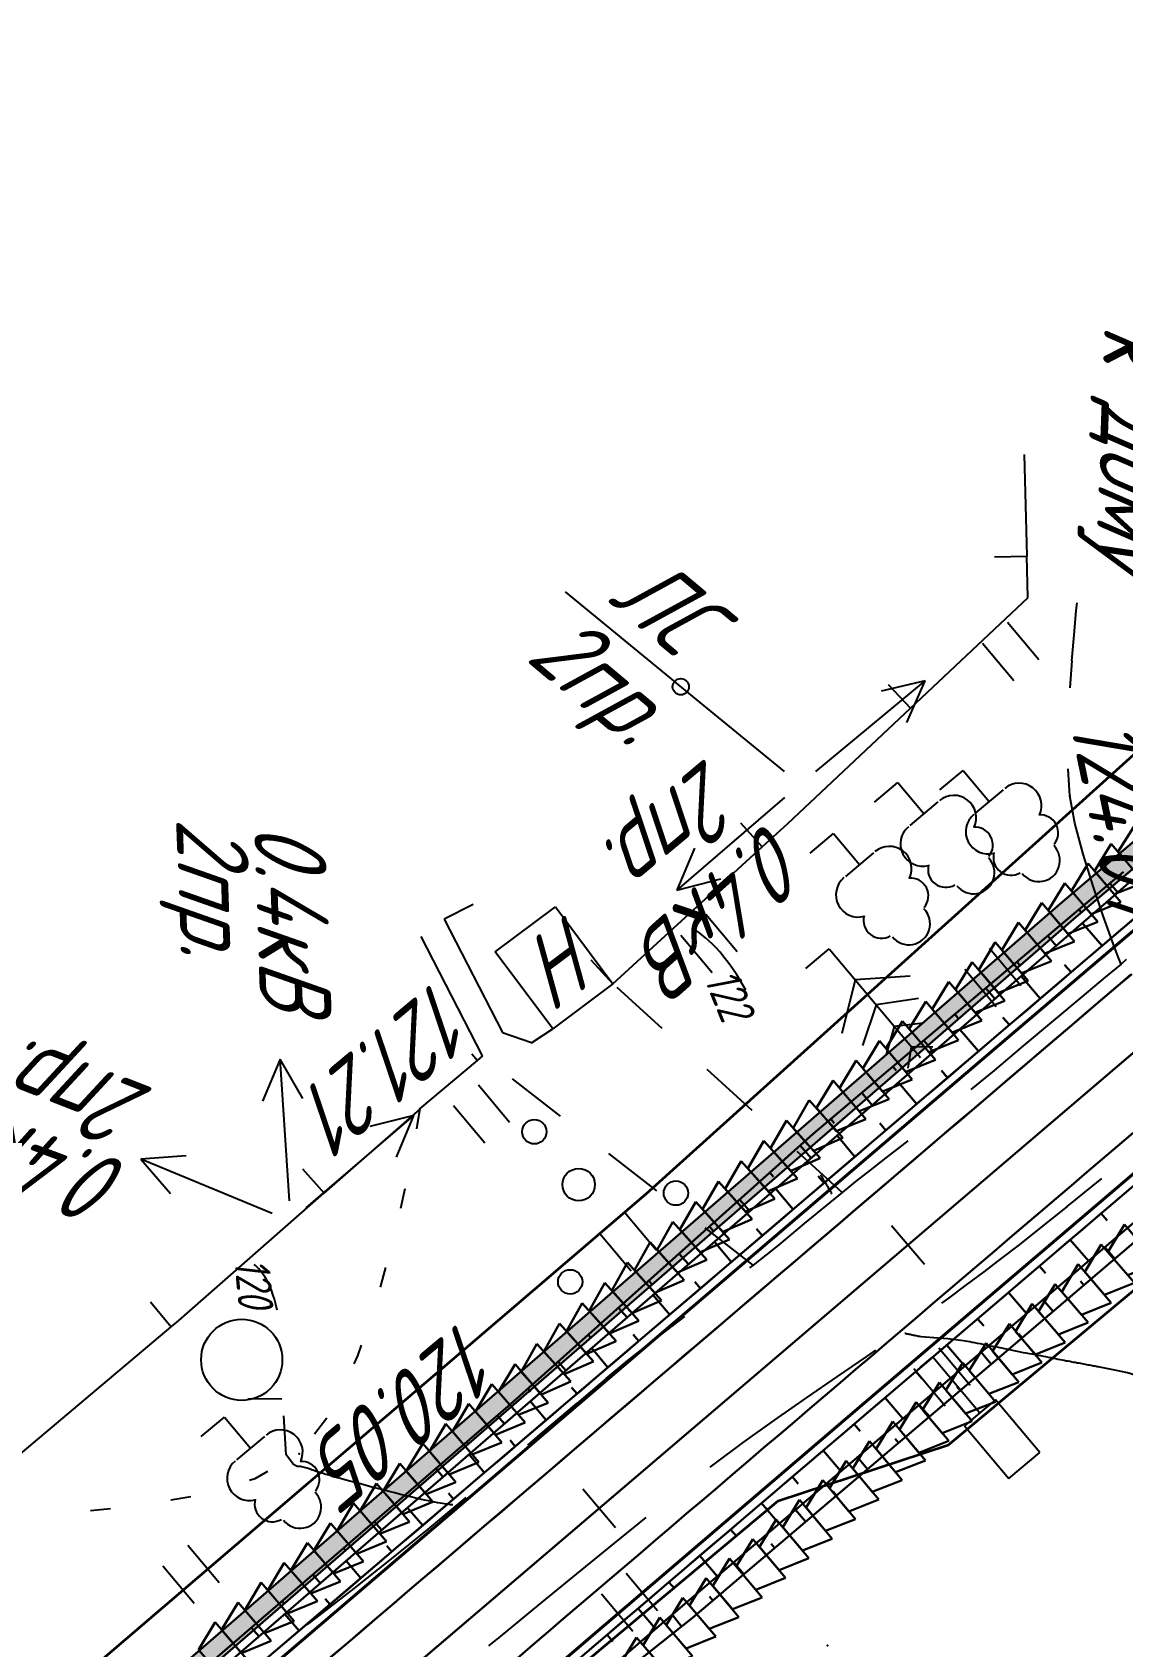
# Model space of a CAD drawing. Header units: millimetres. Extents: x -698 to 8131, y -704 to 4503.
# Drawn here: x 7843.6 to 7897.4, y -487.3 to -407.8 of the extents above; entities that cross this region are included whole.
import ezdxf
from ezdxf import colors
from ezdxf.entities.mleader import LeaderData, LeaderLine
from ezdxf.math import Vec2, Vec3

# ---------------------------------------------------------------- set-up
doc = ezdxf.new("R2010")
doc.units = ezdxf.units.MM
doc.linetypes.add('CONTI', pattern=[0])
for name, color, linetype, lineweight in [('10', 1, 'Continuous', 35), ('КОПИЯ_ОСЬ_13_ОТКОСЫ', 7, 'Continuous', 30), ('КОПИЯ_ОСЬ_ОТКОСЫ', 7, 'Continuous', 30), ('Огражд-перила', 1, 'ограждение2', 40), ('ОСЬ_ВЕРХ_ПОКРЫТИЯ_ГРАНИЦЫ_ПОЛОС', 7, 'Continuous', 30), ('ОСЬ_ВЕРХ_ПОКРЫТИЯ_ОСЬ', 1, 'Continuous', 30), ('Тротуар', 40, 'Continuous', 35)]:
    doc.layers.add(name, color=color, linetype=linetype, lineweight=lineweight)
for name, color, linetype in [('GOR_BDEFAULT', 212, 'CONTI'), ('NAD_MDEFAULT', 7, 'CONTI'), ('PI_OTDEFAULT', 172, 'CONTI'), ('PI_TTDEFAULT', 5, 'CONTI'), ('SIT_LDEFAULT', 7, 'CONTI'), ('USLZNDEFAULT', 7, 'CONTI'), ('ZAPSKDEFAULT', 7, 'CONTI'), ('Выноски', 250, 'Continuous'), ('канава', 7, 'Continuous'), ('ОСЬ_ВЕРХ_ПОКРЫТИЯ_ПИКЕТЫ', 1, 'Continuous'), ('разметка', 7, 'Continuous')]:
    doc.layers.add(name, color=color, linetype=linetype)
doc.layers.get('КОПИЯ_ОСЬ_ОТКОСЫ').off()
doc.styles.add('eskd', font='isocpeui.ttf', dxfattribs={"width": 1.2})
doc.styles.add('SHRFT', font='isocpeui.ttf', dxfattribs={"width": 3.5})
doc.styles.add('ГОСТ', font='isocpeui.ttf', dxfattribs={"height": 4})
doc.linetypes.add('ограждение2', pattern='A,0.25,-0.1,[132,ltypeshp.shx,S=0.1,R=0,X=-0.1,Y=0],-0.1,1', length=1.45)

# ---------------------------------------------------------------- blocks, each defined once
blk = doc.blocks.new('BL_2004')
at = {"color": 0}
blk.add_circle((0, 0), 2, dxfattribs=at)
blk = doc.blocks.new('BL_2011')
at = {"color": 0}
for p, q in [((0, 0), (0, 2.4)), ((1.6, 0), (1.6, 2.4))]:
    blk.add_line(p, q, dxfattribs=at)
blk = doc.blocks.new('BL_104')
at = {"color": 0}
for p, q in [((-0.9, 2), (0.9, 2)), ((0, 0), (0, 2)), ((1.5, 0), (0, 0))]:
    blk.add_line(p, q, dxfattribs=at)
for centre, radius, start, end in [((0, 5.8), 1.04, 358, 185), ((-0.94, 4.8), 0.88, 100, 235), ((0.94, 4.8), 0.88, 305, 80), ((-1, 3.1), 1.1, 115, 270), ((1, 3.1), 1.1, 270, 65)]:
    blk.add_arc(centre, radius, start, end, dxfattribs=at)
blk = doc.blocks.new('BL_15')
at = {"color": 0}
for p, q in [((1, 7), (-1, 7)), ((-1, 7), (-1, 3.6)), ((1, 3.6), (1, 7)), ((-1, 3.6), (0, 3.6)), ((0, 0), (0, 3.6)), ((0, 3.6), (1, 3.6)), ((0.8, 0), (0, 0))]:
    blk.add_line(p, q, dxfattribs=at)
blk = doc.blocks.new('BL_172')
at = {"color": 0}
for centre, radius in [((0, 3.4), 0.6), ((0, 0), 0.8), ((-3.4, -3.4), 0.6), ((3.4, -3.4), 0.6)]:
    blk.add_circle(centre, radius, dxfattribs=at)
blk = doc.blocks.new('BL_108')
at = {"color": 0}
for p, q in [((-0.8, 7), (0, 6.3)), ((0, 0), (0, 7)), ((0, 6.3), (0.8, 7)), ((-1.2, 5.8), (0, 5)), ((0, 5), (1.2, 5.8)), ((-1.8, 4.7), (0, 3.6)), ((0, 3.6), (1.8, 4.7)), ((-2.2, 3.6), (0, 2)), ((0, 2), (2.2, 3.6)), ((1.5, 0), (0, 0))]:
    blk.add_line(p, q, dxfattribs=at)
blk = doc.blocks.new('6')
at = {"layer": 'канава', "color": 5, "linetype": 'Continuous', "lineweight": 30}
for p, q in [((-1.5, -1.25), (-1.5, 1.25)), ((0, 0.75), (-1.5, 1.25)), ((0, 0.75), (0, -0.75)), ((0, -0.75), (-1.5, -1.25))]:
    blk.add_line(p, q, dxfattribs=at)
blk = doc.blocks.new('*U54')
at = {"layer": 'КОПИЯ_ОСЬ_13_ОТКОСЫ'}
for points in [[(193.135269165039, -717.0299682617191), (162.643768310547, -742.9196166992191), (147.466461181641, -755.9447631835941)], [(208.827072143555, -704.608276367188), (178.392669677734, -730.56494140625), (163.140106201172, -743.5017700195309), (147.466461181641, -755.9447631835941)], [(183.956619262695, -725.819580078125), (183.463821411133, -725.2417602539059)], [(182.434906005859, -727.117431640625), (182.270629882813, -726.9248046875)], [(180.913177490234, -728.4152221679691), (180.414672851563, -727.8307495117191)], [(179.391464233398, -729.7130737304691), (179.225296020508, -729.5182495117191)], [(177.868530273438, -731.0094604492191), (177.367141723633, -730.418334960938)], [(176.343276977539, -732.3031616210941), (176.176147460938, -732.1061401367191)], [(174.818023681641, -733.5968627929691), (174.317993164063, -733.00732421875)], [(173.292770385742, -734.890502929688), (173.126098632813, -734.6940307617191)], [(171.767532348633, -736.184204101563), (171.268844604492, -735.5962524414059)], [(170.242279052734, -737.477905273438), (170.076049804688, -737.2819213867191)], [(168.717025756836, -738.7715454101559), (168.219711303711, -738.1852416992191)], [(167.191772460938, -740.0652465820309), (167.026000976563, -739.8698120117191)], [(165.666519165039, -741.3589477539059), (165.170562744141, -740.774169921875)], [(164.141265869141, -742.652587890625), (163.975952148438, -742.4577026367191)], [(162.60188293457, -743.929077148438), (162.142227172852, -743.3500366210941)]]:
    blk.add_lwpolyline(points, dxfattribs=at)
blk = doc.blocks.new('*U57')
at = {"layer": 'КОПИЯ_ОСЬ_13_ОТКОСЫ'}
for points in [[(215.653060913086, -716.2234497070309), (165.160232543945, -759.9611206054691)], [(215.274795532227, -715.7798461914059), (199.992401123047, -728.6817016601559), (185.070083618164, -742.005859375), (169.916137695313, -755.058349609375)], [(214.611846923828, -716.3395385742191), (214.995056152344, -716.79345703125)], [(213.083618164063, -717.6296997070309), (213.211364746094, -717.781005859375)], [(211.555404663086, -718.9198608398441), (211.971389770508, -719.41259765625)], [(210.02717590332, -720.2100219726559), (210.16584777832, -720.374267578125)], [(208.498962402344, -721.5001831054691), (208.947708129883, -722.03173828125)], [(206.970733642578, -722.7903442382809), (207.120315551758, -722.967529296875)], [(205.442520141602, -724.0805053710941), (205.924041748047, -724.65087890625)], [(203.914291381836, -725.3706665039059), (204.074798583984, -725.560791015625)], [(202.38606262207, -726.660888671875), (202.900360107422, -727.27001953125)], [(200.857849121094, -727.951049804688), (201.029281616211, -728.1541137695309)], [(199.345397949219, -729.259399414063), (199.894226074219, -729.8740234375)], [(197.853561401367, -730.591430664063), (198.036499023438, -730.7963256835941)], [(196.361724853516, -731.9235229492191), (196.870452880859, -732.493286132813)], [(194.869873046875, -733.2555541992191), (195.039459228516, -733.4454956054691)], [(193.378036499023, -734.587646484375), (193.8466796875, -735.1124877929691)], [(191.886199951172, -735.9197387695309), (192.042404174805, -736.0946655273441)], [(190.394348144531, -737.2517700195309), (190.822906494141, -737.7317504882809)], [(188.90251159668, -738.583862304688), (189.045364379883, -738.7438354492191)], [(187.410675048828, -739.9159545898441), (187.799133300781, -740.350952148438)], [(185.918823242188, -741.2479858398441), (186.048309326172, -741.3930053710941)], [(184.416839599609, -742.568481445313), (184.768188476563, -742.976440429688)], [(182.901458740234, -743.8737182617191), (183.018585205078, -744.0097045898441)], [(181.386093139648, -745.178955078125), (181.744750976563, -745.5953979492191)], [(179.870712280273, -746.4841918945309), (179.990264892578, -746.6229858398441)], [(178.355346679688, -747.789428710938), (178.721313476563, -748.21435546875)], [(176.839965820313, -749.0946655273441), (176.961959838867, -749.236328125)], [(175.324584960938, -750.39990234375), (175.697860717773, -750.833251953125)], [(173.809219360352, -751.7051391601559), (173.933639526367, -751.849609375)], [(172.293838500977, -753.010375976563), (172.674423217773, -753.4522094726559)]]:
    blk.add_lwpolyline(points, dxfattribs=at)

msp = doc.modelspace()

# ---------------------------------------------------------------- hatches: boundary and pattern name
at = {"layer": 'Тротуар', "lineweight": 30, "ltscale": 7}
msp.add_hatch(color=256, dxfattribs=at).paths.add_polyline_path([(7979.639031611316, -298.100325083215), (7978.664537468654, -298.3247380199323), (7983.58939600962, -319.7105184885154), (7984.983966531165, -331.2816068761463), (7984.279065478904, -348.8772254333312), (7979.81715879082, -365.5832483208219), (7965.964127628415, -387.7066479146893), (7950.597753496773, -402.9866572076867), (7894.382542944242, -450.6042590232978), (7843.733782572634, -494.517449802574), (7844.700835419781, -495.0025244595895), (7895.0332770312, -451.3635865141118), (7951.273983409998, -403.7243882295156), (7966.674501411928, -388.4564349640573), (7980.744499218903, -365.9865379350672), (7985.294609329014, -348.9502686959172), (7985.986313635387, -331.241037627537), (7984.575839870309, -319.5379961867297)])

# ---------------------------------------------------------------- linework, layer by layer
at = {"layer": '10'}
for points in [[(7777.274975049475, -561.3824110588471), (7779.234975049903, -563.9224110588843), (7804.99497504968, -544.2024110591451), (7801.734975049903, -540.0624110594804), (7827.924975049847, -519.3424110588098), (7830.074975049754, -522.1424110595549), (7880.364975049792, -480.1124110592941), (7888.764975049698, -477.3624110592941), (7981.264975049698, -400.2424110591824), (7996.104975049549, -379.5324110592196), (8005.274975049475, -357.4724110596294), (8007.614975049792, -334.0424110589961), (8006.054975049736, -312.9524110591451), (7993.63497504981, -264.5024110589588)], [(7801.734975049903, -540.0624110594804), (7827.924975049847, -519.3424110588098), (7830.074975049754, -522.1424110595549), (7880.364975049792, -480.1124110592941), (7888.764975049698, -477.3624110592941), (7981.264975049698, -400.2424110591824), (7996.104975049549, -379.5324110592196), (8005.274975049475, -357.4724110596294), (8007.614975049792, -334.0424110589961), (8006.054975049736, -312.9524110591451)], [(7979.804975049736, -321.2224110596294), (7971.074975049754, -330.4724110596294), (7975.974975049661, -333.9024110593314), (7980.044975049494, -344.8824110588471), (7974.834975049531, -356.8524110595176), (7975.844975049773, -360.7124110589216), (7964.924975049847, -382.9724110596294), (7873.844975049773, -465.0124110587353), (7802.364975049792, -526.1624110591079)], [(7975.844975049773, -360.7124110589216), (7964.924975049847, -382.9724110596294), (7873.844975049773, -465.0124110587353), (7802.364975049792, -526.1624110591079), (7782.804975049736, -543.7324110594059), (7781.164975049605, -545.2124110589216), (7775.064975049512, -553.9024110593314), (7772.414975049605, -560.0524110587726), (7756.234975049903, -553.8324110590333), (7709.584975049531, -595.8724110590706), (7707.174975049847, -597.8124110594804), (7721.344975049773, -610.0224110594431), (7724.194975049866, -606.9324110586608), (7731.064975049512, -600.7324110594059), (7731.064975049512, -600.7324110594059), (7773.954975049643, -564.2924110589961), (7777.274975049475, -561.3824110588471)]]:
    msp.add_lwpolyline(points, dxfattribs=at)
at = {"layer": 'GOR_BDEFAULT', "color": 212, "flags": 128}
for points, elevation in [([(7878.779031611039, -454.9603260828594), (7878.549031611057, -454.5703270834351), (7878.339031611036, -454.2103260828594), (7878.119031611064, -453.8903260834927), (7877.909031611043, -453.5903230829576), (7877.699031611022, -453.3303290827612), (7877.50903161102, -453.0903230829576), (7877.309031611067, -452.8803240832353), (7877.129031611074, -452.690322083276), (7876.949031611022, -452.5303260831574), (7876.789031611048, -452.3803240832353), (7876.629031611074, -452.2503270831371), (7876.48903161106, -452.1403260834927), (7876.349031611046, -452.0403280834148), (7876.22903161105, -451.9603260828594), (7876.119031611064, -451.8903260834927)], 122), ([(7878.779031611039, -454.9603260828594), (7878.549031611057, -454.5703270834351), (7878.339031611036, -454.2103260828594), (7878.119031611064, -453.8903260834927), (7877.909031611043, -453.5903230829576), (7877.699031611022, -453.3303290827612), (7877.50903161102, -453.0903230829576), (7877.309031611067, -452.8803240832353), (7877.129031611074, -452.690322083276), (7876.949031611022, -452.5303260831574), (7876.789031611048, -452.3803240832353), (7876.629031611074, -452.2503270831371), (7876.48903161106, -452.1403260834927), (7876.349031611046, -452.0403280834148), (7876.22903161105, -451.9603260828594), (7876.119031611064, -451.8903260834927)], 122), ([(7882.459031611032, -464.0503220826799), (7882.48903161106, -464.100325083215), (7882.519031611029, -464.1603230832557), (7882.559031611067, -464.2203280831168), (7882.589031611036, -464.2803260831574), (7882.629031611074, -464.350325083215), (7882.669031611053, -464.4103230832557), (7882.719031611041, -464.4803230835537), (7882.75903161102, -464.5503220826799), (7882.799031611057, -464.620322082978), (7882.839031611036, -464.690322083276), (7882.879031611074, -464.7603210833336), (7882.919031611053, -464.8203270834351), (7882.959031611032, -464.8803240832353), (7882.98903161106, -464.940322083276), (7883.019031611029, -464.9903250828797)], 122), ([(7882.459031611032, -464.0503220826799), (7882.48903161106, -464.100325083215), (7882.519031611029, -464.1603230832557), (7882.559031611067, -464.2203280831168), (7882.589031611036, -464.2803260831574), (7882.629031611074, -464.350325083215), (7882.669031611053, -464.4103230832557), (7882.719031611041, -464.4803230835537), (7882.75903161102, -464.5503220826799), (7882.799031611057, -464.620322082978), (7882.839031611036, -464.690322083276), (7882.879031611074, -464.7603210833336), (7882.919031611053, -464.8203270834351), (7882.959031611032, -464.8803240832353), (7882.98903161106, -464.940322083276), (7883.019031611029, -464.9903250828797)], 122), ([(7855.669031611053, -470.7203280831168), (7855.609031611055, -470.440322083276), (7855.539031611048, -470.1803270828391), (7855.469031611041, -469.9503240835334), (7855.389031611025, -469.7403250828797), (7855.309031611067, -469.5503220826799), (7855.22903161105, -469.370322082978), (7855.149031611034, -469.2203280831168), (7855.069031611076, -469.0803290827612), (7854.97903161105, -468.9603260828594), (7854.899031611034, -468.850325083215), (7854.819031611076, -468.7503270831371), (7854.749031611069, -468.6703250825817), (7854.679031611062, -468.5903230829576), (7854.609031611055, -468.5303260831574), (7854.549031611057, -468.4703280831168)], 120), ([(7901.249031611069, -476.3203270834351), (7901.139031611025, -476.0703270834351), (7901.019031611029, -475.850325083215), (7900.919031611053, -475.6603230832557), (7900.819031611076, -475.4903250828797), (7900.72903161105, -475.3403230829576), (7900.639031611025, -475.2103260828594), (7900.559031611067, -475.100325083215), (7900.47903161105, -475.0103210833336), (7900.409031611043, -474.9303270828391), (7900.349031611046, -474.870322082978), (7900.279031611039, -474.8103240829373), (7900.22903161105, -474.7703230835909), (7900.169031611053, -474.7303230835537), (7900.119031611064, -474.7003240835334), (7900.079031611027, -474.6703250825817), (7899.599031611046, -474.4703280831168), (7899.069031611076, -474.3003220826799), (7898.339031611036, -474.0503220826799), (7897.589031611036, -473.8103240829373), (7896.969031611041, -473.6803270828391), (7896.219031611041, -473.5403280834148), (7896.159031611043, -473.5203230835909), (7896.099031611046, -473.5103210833336), (7896.039031611048, -473.5003270831371), (7895.97903161105, -473.4903250828797), (7895.919031611053, -473.4803230835537), (7895.849031611046, -473.4703280831168), (7895.789031611048, -473.4503240835334), (7895.719031611041, -473.440322083276), (7895.649031611034, -473.4303270828391), (7895.579031611027, -473.4203250825817), (7895.50903161102, -473.4003280837501), (7895.429031611062, -473.3903260834927), (7895.359031611055, -473.370322082978), (7895.279031611039, -473.3603270834724), (7895.199031611022, -473.3403230829576), (7895.109031611055, -473.3303290827612), (7895.029031611039, -473.3103240829373), (7894.939031611071, -473.3003220826799), (7894.849031611046, -473.2803260831574), (7894.75903161102, -473.2603210833336), (7894.669031611053, -473.2403250828797), (7894.569031611076, -473.2303230835537), (7894.469031611041, -473.2103260828594), (7894.369031611064, -473.190322083276), (7894.269031611029, -473.1703250825817), (7894.159031611043, -473.1503280837501), (7894.049031611057, -473.120322082978), (7893.929031611062, -473.100325083215), (7893.809031611067, -473.0803290827612), (7893.689031611071, -473.0603240829373), (7893.569031611076, -473.0303260831574), (7893.439031611071, -473.0103210833336), (7893.309031611067, -472.9803230835537), (7893.169031611053, -472.9603260828594), (7893.029031611039, -472.9303270828391), (7892.889031611025, -472.9003280837501), (7892.749031611069, -472.870322082978), (7892.599031611046, -472.8403230829576), (7892.459031611032, -472.8203270834351), (7892.309031611067, -472.7903280834148), (7892.159031611043, -472.7603210833336), (7892.00903161102, -472.7303230835537), (7891.849031611046, -472.7003240835334), (7891.699031611022, -472.6703250825817), (7891.549031611057, -472.6303240832353), (7891.389031611025, -472.600325083215), (7891.22903161105, -472.5703270834351), (7891.079031611027, -472.5403280834148), (7890.929031611062, -472.5103210833336), (7890.779031611039, -472.4803230835537), (7890.629031611074, -472.4503240835334), (7890.47903161105, -472.4203250825817), (7890.339031611036, -472.3903260834927), (7890.199031611022, -472.370322082978), (7890.069031611076, -472.3403230829576), (7889.939031611071, -472.3203270834351), (7889.819031611076, -472.2903280834148), (7889.709031611032, -472.2703230835909), (7889.599031611046, -472.2503270831371), (7889.499031611069, -472.2303230835537), (7888.73903161106, -472.1403260834927), (7888.25903161102, -472.1103270834724), (7887.419031611053, -472.0403280834148), (7887.349031611046, -472.0303260831574), (7887.289031611048, -472.0203230835909), (7887.22903161105, -472.0103210833336), (7887.159031611043, -471.9903250828797), (7887.099031611046, -471.9803230835537), (7887.039031611048, -471.9703280831168), (7886.97903161105, -471.9603260828594), (7886.929031611062, -471.940322083276), (7886.869031611064, -471.9303270828391), (7886.819031611076, -471.9203250825817), (7886.769031611029, -471.9103230832557), (7886.719031611041, -471.9003280837501), (7886.679031611062, -471.8903260834927), (7886.639031611025, -471.8803240832353), (7886.609031611055, -471.870322082978)], 122), ([(7864.339031611036, -480.3203270834351), (7864.299031611057, -480.3103240829373), (7864.25903161102, -480.3103240829373), (7864.209031611032, -480.3103240829373), (7864.149031611034, -480.3003220826799), (7864.079031611027, -480.2903280834148), (7863.999031611069, -480.2803260831574), (7863.919031611053, -480.2703230835909), (7863.819031611076, -480.2503270831371), (7863.709031611032, -480.2303230835537), (7863.589031611036, -480.2103260828594), (7863.449031611022, -480.1803270828391), (7863.289031611048, -480.1503280837501), (7863.129031611074, -480.120322082978), (7862.939031611071, -480.0803290827612), (7862.72903161105, -480.0303260831574), (7862.50903161102, -479.9803230835537), (7862.269031611029, -479.9203250825817), (7862.00903161102, -479.8603270834724), (7861.749031611069, -479.8003220826799), (7861.469031611041, -479.7303230835537), (7861.189031611071, -479.6603230832557), (7860.909031611043, -479.5803290827612), (7860.619031611064, -479.5103210833336), (7860.339031611036, -479.440322083276), (7860.059031611067, -479.3603270834724), (7859.779031611039, -479.2903280834148), (7859.519031611029, -479.2203280831168), (7859.25903161102, -479.1503280837501), (7859.019031611029, -479.0903230829576), (7858.799031611057, -479.0203230835909), (7858.589031611036, -478.9703280831168), (7858.409031611043, -478.9103230832557), (7858.23903161106, -478.8603270834724), (7858.079031611027, -478.8203270834351), (7857.939031611071, -478.7703230835909), (7857.819031611076, -478.7303230835537), (7857.709031611032, -478.7003240835334), (7857.609031611055, -478.6703250825817), (7857.519031611029, -478.6403260834927), (7857.439031611071, -478.6103270834724), (7857.369031611064, -478.5903230829576), (7857.309031611067, -478.5603240829373), (7857.25903161102, -478.5503220826799), (7857.209031611032, -478.5303260831574), (7857.159031611043, -478.5103210833336), (7856.819031611076, -478.4303270828391), (7856.659031611043, -478.4203250825817), (7856.47903161105, -478.3303290827612), (7856.119031611064, -477.850325083215), (7855.999031611069, -475.9303270828391)], 120)]:
    msp.add_lwpolyline(points, dxfattribs=dict(at, elevation=elevation))
at = {"layer": 'PI_TTDEFAULT', "color": 5}
for p in [(7894.749031611069, -445.3803240832353, 123.108), (7862.709031611032, -460.8103240829373, 120.878), (7856.75903161102, -477.8003220826799, 120.05), (7882.799031611057, -487.2503270831371, 120.389)]:
    msp.add_point(p, dxfattribs=at)
at = {"layer": 'SIT_LDEFAULT', "color": 7}
for p, q in [((7892.639031611025, -433.5703270834351), (7892.50903161102, -428.5703270834351)), ((7891.039031611048, -433.6103270834724), (7892.639031611025, -433.5703270834351)), ((7892.679031611062, -435.6103270834724), (7892.629031611074, -433.5703270834351)), ((7869.869031611064, -435.3403230829576), (7875.289031611048, -439.7803260831574)), ((7886.889031611025, -441.0603240829373), (7892.689031611071, -435.6103270834724)), ((7895.059031611067, -436.2603210833336), (7895.099031611046, -435.8803240832353)), ((7894.969031611041, -437.2703230835909), (7895.059031611067, -436.2603210833336)), ((7894.849031611046, -438.7303230835537), (7894.969031611041, -437.2703230835909)), ((7894.769031611029, -440.0703270834351), (7894.859031611055, -438.7303230835537)), ((7880.679031611062, -444.190322083276), (7875.25903161102, -439.7503270831371)), ((7882.219031611041, -444.1803270828391), (7887.619031611064, -439.7203280831168)), ((7887.619031611064, -439.7203280831168), (7885.439031611071, -440.2303230835537)), ((7886.709031611032, -441.7703230835909), (7887.619031611064, -439.7203280831168)), ((7885.789031611048, -439.8903260834927), (7886.889031611025, -441.0603240829373)), ((7880.839031611036, -446.7403250828797), (7886.889031611025, -441.0603240829373)), ((7894.749031611069, -445.3803240832353), (7894.669031611053, -444.0603240829373)), ((7894.999031611069, -446.7303230835537), (7894.749031611069, -445.3803240832353)), ((7880.689031611071, -445.4703280831168), (7875.379031611074, -450.0303260831574)), ((7878.50903161102, -446.7103260828594), (7879.589031611036, -447.8903260834927)), ((7879.589031611036, -447.8903260834927), (7880.839031611036, -446.7403250828797)), ((7895.399031611034, -448.2603210833336), (7894.999031611069, -446.7303230835537)), ((7872.219031611041, -454.6503280837501), (7879.589031611036, -447.8903260834927)), ((7876.23903161106, -447.9703280831168), (7875.379031611074, -450.0303260831574)), ((7895.889031611025, -449.8303290827612), (7895.399031611034, -448.2603210833336)), ((7875.379031611074, -450.0303260831574), (7877.549031611057, -449.4803230835537)), ((7896.389031611025, -451.3003220826799), (7895.889031611025, -449.8303290827612)), ((7865.329031611027, -450.7303230835537), (7863.909031611043, -451.4603260828594)), ((7866.429031611062, -453.0703270834351), (7869.389031611025, -450.8603270834724)), ((7869.389031611025, -450.8603270834724), (7872.219031611041, -454.6503280837501)), ((7863.909031611043, -451.4603260828594), (7866.789031611048, -457.0403280834148)), ((7896.829031611027, -452.5203230835909), (7896.389031611025, -451.3003220826799)), ((7865.799031611057, -458.2003240835334), (7862.769031611029, -452.3103240829373)), ((7897.149031611034, -453.3603270834724), (7896.829031611027, -452.5203230835909)), ((7869.25903161102, -456.8603270834724), (7866.429031611062, -453.0703270834351)), ((7897.269031611029, -453.6703250825817), (7897.149031611034, -453.3603270834724)), ((7871.139031611025, -453.4703280831168), (7872.219031611041, -454.6503280837501)), ((7897.269031611029, -453.6703250825817), (7896.48903161106, -454.3203270834351)), ((7897.529031611039, -453.4503240835334), (7897.269031611029, -453.6703250825817)), ((7872.219031611041, -454.6503280837501), (7869.25903161102, -456.8603270834724)), ((7874.649031611034, -456.850325083215), (7872.429031611062, -454.8303290827612)), ((7896.48903161106, -454.3203270834351), (7895.329031611027, -455.2903280834148)), ((7895.329031611027, -455.2903280834148), (7893.939031611071, -456.4603260828594)), ((7893.939031611071, -456.4603260828594), (7892.449031611022, -457.7003240835334)), ((7866.789031611048, -457.0403280834148), (7868.219031611041, -457.5403280834148)), ((7868.219031611041, -457.5503220826799), (7869.25903161102, -456.870322082978)), ((7865.269031611029, -458.0903230829576), (7865.549031611057, -458.4203250825817)), ((7892.449031611022, -457.7003240835334), (7891.00903161102, -458.9103230832557)), ((7855.819031611076, -458.3603270834724), (7854.959031611032, -460.4203250825817)), ((7856.279031611039, -465.3403230829576), (7855.819031611076, -458.3603270834724)), ((7856.949031611022, -460.2903280834148), (7855.819031611076, -458.3603270834724)), ((7862.709031611032, -460.8103240829373), (7865.549031611057, -458.4203250825817)), ((7865.549031611057, -458.4203250825817), (7865.809031611067, -458.2003240835334)), ((7879.089031611036, -460.8903260834927), (7876.869031611064, -458.870322082978)), ((7891.00903161102, -458.9103230832557), (7889.859031611055, -459.8603270834724)), ((7869.649031611034, -461.1703250825817), (7867.279031611039, -459.3303290827612)), ((7857.109031611055, -465.690322083276), (7862.419031611053, -461.1303240832353)), ((7857.98903161106, -464.9603260828594), (7862.719031611041, -460.8203270834351)), ((7862.419031611053, -461.1303240832353), (7860.249031611069, -461.6803270828391)), ((7861.559031611067, -463.190322083276), (7862.419031611053, -461.1303240832353)), ((7862.709031611032, -460.8103240829373), (7862.579031611027, -461.5803290827612)), ((7862.579031611027, -461.5803290827612), (7862.539031611048, -461.7903280834148)), ((7883.529031611039, -464.9203250825817), (7881.309031611067, -462.9003280837501)), ((7886.459031611032, -462.6103270834724), (7885.669031611053, -463.2203280831168)), ((7886.75903161102, -462.3803240832353), (7886.459031611032, -462.620322082978)), ((7851.189031611071, -463.120322082978), (7848.959031611032, -463.2803260831574)), ((7855.429031611062, -465.9603260828594), (7848.959031611032, -463.2803260831574)), ((7848.959031611032, -463.2803260831574), (7850.419031611053, -464.9703280831168)), ((7874.389031611025, -464.8403230829576), (7872.019031611029, -463.0003270831371)), ((7885.669031611053, -463.2203280831168), (7884.909031611043, -463.8203270834351)), ((7856.929031611062, -463.7603210833336), (7857.98903161106, -464.9603260828594)), ((7884.189031611071, -464.3903260834927), (7883.529031611039, -464.9203250825817)), ((7884.909031611043, -463.8203270834351), (7884.189031611071, -464.3903260834927)), ((7894.619031611064, -465.6103270834724), (7896.319031611076, -464.2303230835537)), ((7850.829031611027, -471.2303230835537), (7857.97903161105, -464.9603260828594)), ((7861.969031611041, -464.7403250828797), (7861.75903161102, -465.7203280831168)), ((7883.529031611039, -464.9203250825817), (7882.899031611034, -465.4303270828391)), ((7882.279031611039, -465.9503240835334), (7881.649031611034, -466.4603260828594)), ((7882.899031611034, -465.4303270828391), (7882.279031611039, -465.9503240835334)), ((7893.109031611055, -466.8403230829576), (7894.629031611074, -465.620322082978)), ((7879.139031611025, -468.5103210833336), (7876.769031611029, -466.6703250825817)), ((7881.649031611034, -466.4603260828594), (7881.029031611039, -466.9803230835537)), ((7892.25903161102, -467.5003270831371), (7893.109031611055, -466.8303290827612)), ((7880.399031611034, -467.5003270831371), (7879.769031611029, -468.0103210833336)), ((7881.029031611039, -466.9803230835537), (7880.399031611034, -467.5003270831371)), ((7891.399031611034, -468.1703250825817), (7892.25903161102, -467.5003270831371)), ((7879.139031611025, -468.5103210833336), (7878.959031611032, -468.6403260834927)), ((7879.769031611029, -468.0103210833336), (7879.139031611025, -468.5103210833336)), ((7890.529031611039, -468.8303290827612), (7891.399031611034, -468.1703250825817)), ((7861.019031611029, -468.6303240832353), (7860.75903161102, -469.600325083215)), ((7889.659031611043, -469.4803230835537), (7890.529031611039, -468.8303290827612)), ((7888.789031611048, -470.1303240832353), (7889.659031611043, -469.4803230835537)), ((7849.429031611062, -470.3203270834351), (7850.459031611032, -471.5503220826799)), ((7888.439031611071, -470.3803240832353), (7888.789031611048, -470.1303240832353)), ((7842.809031611067, -477.9903250828797), (7850.459031611032, -471.5503220826799)), ((7850.459031611032, -471.5503220826799), (7850.829031611027, -471.2303230835537)), ((7875.75903161102, -471.0403280834148), (7874.789031611048, -471.7703230835909)), ((7859.819031611076, -472.4503240835334), (7859.639031611025, -472.9703280831168)), ((7874.789031611048, -471.7703230835909), (7873.839031611036, -472.5003270831371)), ((7859.639031611025, -472.9703280831168), (7859.459031611032, -473.370322082978)), ((7872.939031611071, -473.2103260828594), (7871.869031611064, -474.100325083215)), ((7873.839031611036, -472.5003270831371), (7872.939031611071, -473.2103260828594)), ((7883.299031611057, -473.9903250828797), (7884.73903161106, -473.0003270831371)), ((7884.73903161106, -473.0003270831371), (7885.179031611062, -472.7003240835334)), ((7881.75903161102, -475.0503220826799), (7883.299031611057, -473.9903250828797)), ((7871.879031611074, -474.1103270834724), (7870.449031611022, -475.3203270834351)), ((7854.22903161105, -475.0803290827612), (7855.899031611034, -475.0903230829576)), ((7870.439031611071, -475.3103240829373), (7868.75903161102, -476.7403250828797)), ((7880.189031611071, -476.1403260834927), (7881.75903161102, -475.0503220826799)), ((7858.119031611064, -476.0403280834148), (7857.50903161102, -476.8303290827612)), ((7878.649031611034, -477.2403250828797), (7880.189031611071, -476.1403260834927)), ((7868.75903161102, -476.7403250828797), (7868.019031611029, -477.370322082978)), ((7877.209031611032, -478.3103240829373), (7878.649031611034, -477.2403250828797)), ((7855.199031611022, -478.6703250825817), (7854.569031611076, -479.0303260831574)), ((7877.019031611029, -478.4603260828594), (7877.209031611032, -478.3103240829373)), ((7854.569031611076, -479.0303260831574), (7854.309031611067, -479.1103270834724)), ((7851.419031611053, -479.9203250825817), (7850.429031611062, -480.0903230829576)), ((7864.969031611041, -479.9603260828594), (7863.089031611036, -481.5403280834148)), ((7847.469031611041, -480.5203230835909), (7846.469031611041, -480.620322082978)), ((7872.309031611067, -482.2003240835334), (7873.859031611055, -480.940322083276)), ((7863.079031611027, -481.5303260831574), (7861.299031611057, -482.9803230835537)), ((7870.449031611022, -483.7103260828594), (7872.309031611067, -482.2003240835334)), ((7861.299031611057, -482.9803230835537), (7859.449031611022, -484.440322083276)), ((7868.549031611057, -485.2603210833336), (7870.449031611022, -483.7103260828594)), ((7859.449031611022, -484.440322083276), (7857.349031611046, -486.0603240829373)), ((7866.679031611062, -486.8003220826799), (7868.549031611057, -485.2603210833336)), ((7857.349031611046, -486.0603240829373), (7857.159031611043, -486.2103260828594)), ((7866.109031611055, -487.2603210833336), (7866.679031611062, -486.8003220826799))]:
    msp.add_line(p, q, dxfattribs=at)
msp.add_circle((7875.569031611076, -440.0103210833336), 0.4, dxfattribs=at)
at = {"layer": 'КОПИЯ_ОСЬ_13_ОТКОСЫ'}
for points in [[(7947.288695806017, -409.3322976984496), (7847.909789556017, -494.0681375421996)], [(7953.777484602431, -416.9416141853148), (7854.398578352431, -501.6774540290648)], [(7897.761352056017, -449.5779031671996), (7847.268187993517, -493.3156961359496)], [(7896.330687993517, -452.7820047296996), (7895.366820806017, -451.6516336359496)], [(7894.809203618517, -454.0798562921996), (7894.487914556017, -453.7029031671996)], [(7893.286742681017, -455.3772195734496), (7892.343383306017, -454.2707742609496)], [(7891.765258306017, -456.6750711359496), (7891.450805181017, -456.3059305109496)], [(7890.242797368517, -457.9724344171996), (7889.319945806017, -456.8899148859496)], [(7888.721312993517, -459.2702859796996), (7888.413695806017, -458.9094461359496)], [(7906.139789289931, -459.4045048103148), (7875.648578352431, -485.2941532478148), (7860.470843977431, -498.3195438728148)], [(7887.198852056017, -460.5676492609496), (7886.296508306017, -459.5090555109496)], [(7884.155883306017, -463.1633523859496), (7883.273070806017, -462.1277078546996)], [(7885.677367681017, -461.8655008234496), (7885.376586431017, -461.5124734796996)], [(7882.633422368517, -464.4607156671996), (7882.339477056017, -464.1155008234496)], [(7881.111937993517, -465.7585672296996), (7880.249633306017, -464.7468484796996)], [(7896.290179914931, -465.9582157478148), (7896.589008039931, -466.3092899665648)], [(7879.589477056017, -467.0559305109496), (7879.302367681017, -466.7190164484496)], [(7878.067992681017, -468.3537820734496), (7877.226195806017, -467.3659891046996)], [(7894.767718977431, -467.2560673103148), (7895.660297102431, -468.3024540290648)], [(7893.246234602431, -468.5534305915648), (7893.544086164931, -468.9025516853148)], [(7875.024047368517, -470.9489969171996), (7874.201781743517, -469.9851297296996)], [(7876.546508306017, -469.6511453546996), (7876.265258306017, -469.3220437921996)], [(7891.723773664931, -469.8512821540648), (7892.611468977431, -470.8918094978148)], [(7890.202289289931, -471.1491337165648), (7890.498187727431, -471.4958134040648)], [(7873.502562993517, -472.2468484796996), (7873.228148931017, -471.9250711359496)], [(7888.680804914931, -472.4464969978148), (7889.561664289931, -473.4806766853148)], [(7871.980102056017, -473.5442117609496), (7871.178344243517, -472.6037820734496)], [(7887.158343977431, -473.7443485603148), (7887.452289289931, -474.0890751228148)], [(7870.458617681017, -474.8420633234496), (7870.191039556017, -474.5285867609496)], [(7868.937133306017, -476.1394266046996), (7868.154906743517, -475.2229226984496)], [(7885.636859602431, -475.0417118415648), (7886.512836164931, -476.0695438728148)], [(7884.114398664931, -476.3395634040648), (7884.407367414931, -476.6818485603148)], [(7867.414672368517, -477.4372781671996), (7867.153930181017, -477.1316141046996)], [(7865.893187993517, -478.7346414484496), (7865.131469243517, -477.8420633234496)], [(7882.592914289931, -477.6369266853148), (7883.464008039931, -478.6584110603148)], [(7881.071429914931, -478.9347782478148), (7881.361468977431, -479.2751102790648)], [(7864.370727056017, -480.0324930109496), (7864.117797368517, -479.7346414484496)], [(7879.548968977431, -480.2321415290648), (7880.415179914931, -481.2472782478148)], [(7862.849242681017, -481.3303445734496), (7862.108031743517, -480.4612039484496)], [(7878.027484602431, -481.5299930915648), (7878.315570539931, -481.8683719978148)], [(7861.327758306017, -482.6277078546996), (7861.080687993517, -482.3381570734496)], [(7876.505023664931, -482.8278446540648), (7877.365375227431, -483.8366337165648)], [(7859.805297368517, -483.9255594171996), (7859.084594243517, -483.0798562921996)], [(7874.983539289931, -484.1252079353148), (7875.270648664931, -484.4616337165648)], [(7858.283812993517, -485.2229226984496), (7858.043578618517, -484.9411844171996)], [(7856.761352056017, -486.5207742609496), (7856.061156743517, -485.6989969171996)], [(7873.462054914931, -485.4230594978148), (7874.322406477431, -486.4323368415648)], [(7871.939593977431, -486.7204227790648), (7872.226703352431, -487.0568485603148)]]:
    msp.add_lwpolyline(points, dxfattribs=at)
at = {"layer": 'Огражд-перила', "ltscale": 7}
for points in [[(7881.136425828552, 29.57104576859228), (7889.94790426408, 4.190289681922422), (7913.255526366896, -61.73121724449493), (7925.11956224415, -95.22020583492167), (7937.407813853022, -132.0726123124773), (7946.537419243183, -161.2778520396391), (7955.856062674391, -192.0113993946875), (7965.008791248625, -223.8920206882472), (7972.590190206965, -252.1070848897511), (7978.544457690577, -275.1392958963702), (7983.125349760105, -293.3028563362027, -0.01248842706283871), (7988.401206367407, -318.5770175865332, -0.04068942116041908), (7989.791001945696, -335.3906860163847, -0.0397619767541847), (7988.26007750353, -351.6132799571792, -0.05601401085613027), (7982.029565080031, -370.2674322359676, -0.09593303140637646), (7948.960937257585, -408.4995602367858), (7922.949928391366, -430.6699575063253), (7891.21800115625, -457.7096748210902), (7857.75339627949, -486.2759303924108), (7849.630306083962, -493.2171272168348, -0.4595095633078488), (7841.640806887057, -492.5084481694216, -1.674407057484212)], [(7798.484973637145, -548.9919338886107), (7834.792974652422, -517.911920315441), (7871.793919625305, -486.2630157012904), (7884.845846982198, -475.1133967422361), (7899.266630983146, -462.8177724907587), (7917.673939874387, -447.1355507018457), (7946.850477392078, -422.2710743777866), (7967.041367089832, -405.0782642577256, 0.05107987499252525), (7982.067905108028, -389.374165624235, 0.07988625479015668), (7995.072233874982, -365.6741269993076, 0.04300998183962931), (7998.69315838126, -351.8654629679809, -0.5320016911421663), (8006.06224759999, -347.5519354528228), (8006.06224759999, -347.5519354528228)]]:
    msp.add_lwpolyline(points, format="xyb", dxfattribs=at)
at = {"layer": 'ОСЬ_ВЕРХ_ПОКРЫТИЯ_ГРАНИЦЫ_ПОЛОС'}
for points in [[(7897.978685820321, -451.3767466627473), (7897.220068193847, -452.0235864816646), (7896.461450567431, -452.6704262987191), (7895.702832941015, -453.3172661176363), (7894.944215314541, -453.9641059346909), (7894.185597688183, -454.6109457536081), (7893.426980061739, -455.2577855697314), (7892.668362435294, -455.9046253877173), (7891.909744808878, -456.5514652066345), (7891.151127182433, -457.1983050246204), (7890.392509556017, -457.8451448426063), (7889.633891929514, -458.4919846615235), (7888.875274303127, -459.1388244776467), (7888.116656676682, -459.7856642965639), (7887.358039050208, -460.4325041154812), (7886.599421423793, -461.0793439316044), (7885.840803797348, -461.7261837505216), (7885.082186170961, -462.3730235685075), (7884.323568544545, -463.0198633864934), (7883.564950918071, -463.6667032054106), (7882.806333291684, -464.3135430224652), (7882.04771566524, -464.9603828413824), (7881.289098038795, -465.607222658437), (7880.53048041235, -466.2540624764229), (7879.771862785905, -466.9009022953401), (7879.01324515946, -467.5477421142573), (7878.254627533044, -468.1945819303805), (7877.496009906599, -468.8414217465038), (7876.737392280154, -469.4882615663523), (7875.978774653768, -470.1351013824756), (7875.220157027323, -470.7819412013928), (7874.461539400878, -471.42878102031), (7873.702921774462, -472.0756208373646), (7872.944304148046, -472.7224606553505), (7872.185686521572, -473.3693004742677), (7871.427068895156, -474.0161402913222), (7870.668451268712, -474.6629801102395), (7869.909833642267, -475.309819927294), (7869.15121601588, -475.9566597462112), (7868.392598389377, -476.6034995641971), (7867.633980762932, -477.2503393812517), (7866.875363136574, -477.8971792001689), (7866.116745510129, -478.5440190172235), (7865.358127883685, -479.1908588342781), (7864.599510257269, -479.837698652264), (7863.840892630824, -480.4845384711812), (7863.082275004379, -481.1313782891671), (7862.323657377992, -481.7782181062216), (7861.565039751547, -482.4250579251388), (7860.806422125102, -483.0718977421934), (7860.047804498658, -483.7187375611106), (7859.289186872213, -484.3655773790965), (7858.530569245768, -485.0124171961511), (7857.771951619381, -485.6592570150683), (7857.013333992907, -486.3060968321229), (7856.254716366491, -486.9529366510401), (7855.496098740075, -487.5997764699573)], [(7897.75909246873, -454.1923085198218), (7897.000474842285, -454.8391483378077), (7896.241857215869, -455.4859881567249), (7895.483239589395, -456.1328279737795), (7894.724621962951, -456.7796677926967), (7893.966004336564, -457.4265076097513), (7893.207386710119, -458.0733474277372), (7892.448769083674, -458.7201872466544), (7891.690151457287, -459.367027063709), (7890.931533830901, -460.0138668826262), (7890.172916204398, -460.6607066996808), (7889.414298577982, -461.3075465176667), (7888.655680951537, -461.9543863365839), (7887.897063325092, -462.6012261536384), (7887.138445698647, -463.2480659697617), (7886.379828072202, -463.8949057914729), (7885.621210445757, -464.5417456085274), (7884.8625928194, -465.1885854246507), (7884.103975192897, -465.8354252435679), (7883.34535756651, -466.4822650615538), (7882.586739940094, -467.1291048786084), (7881.828122313649, -467.7759446975256), (7881.069504687204, -468.4227845155115), (7880.310887060759, -469.0696243334974), (7879.552269434314, -469.7164641524146), (7878.793651807899, -470.3633039704005), (7878.035034181425, -471.010143787455), (7877.276416555009, -471.6569836063723), (7876.517798928564, -472.3038234234268), (7875.759181302148, -472.950663242344), (7875.000563675703, -473.5975030584673), (7874.241946049258, -474.2443428764532), (7873.483328422901, -474.8911826953704), (7872.724710796427, -475.538022512425), (7871.96609317004, -476.1848623313422), (7871.207475543566, -476.8317021502594), (7870.448857917121, -477.4785419663826), (7869.690240290764, -478.1253817852999), (7868.931622664231, -478.7722216042171), (7868.173005037816, -479.4190614212716), (7867.414387411371, -480.0659012392575), (7866.655769784926, -480.7127410572434), (7865.897152158539, -481.3595808752293), (7865.138534532094, -482.0064206922839), (7864.379916905678, -482.6532605102698), (7863.621299279233, -483.300100329187), (7862.862681652789, -483.9469401471729), (7862.104064026344, -484.5937799642275), (7861.345446399928, -485.2406197822133), (7860.586828773541, -485.8874596011306), (7859.828211147038, -486.5342994191165), (7859.069593520593, -487.1811392380337), (7858.310975894148, -487.8279790541569)], [(7858.310975894148, -487.8279790541569), (7859.069593520593, -487.1811392380337), (7859.828211147038, -486.5342994191165), (7860.586828773541, -485.8874596011306), (7861.345446399928, -485.2406197822133), (7862.104064026344, -484.5937799642275), (7862.862681652789, -483.9469401471729), (7863.621299279233, -483.300100329187), (7864.379916905678, -482.6532605102698), (7865.138534532094, -482.0064206922839), (7865.897152158539, -481.3595808752293), (7866.655769784926, -480.7127410572434), (7867.414387411371, -480.0659012392575), (7868.173005037816, -479.4190614212716), (7868.931622664231, -478.7722216042171), (7869.690240290764, -478.1253817852999), (7870.448857917121, -477.4785419663826), (7871.207475543566, -476.8317021502594), (7871.96609317004, -476.1848623313422), (7872.724710796427, -475.538022512425), (7873.483328422901, -474.8911826953704), (7874.241946049258, -474.2443428764532), (7875.000563675703, -473.5975030584673), (7875.759181302148, -472.950663242344), (7876.517798928564, -472.3038234234268), (7877.276416555009, -471.6569836063723), (7878.035034181425, -471.010143787455), (7878.793651807899, -470.3633039704005), (7879.552269434314, -469.7164641524146), (7880.310887060759, -469.0696243334974), (7881.069504687204, -468.4227845155115), (7881.828122313649, -467.7759446975256), (7882.586739940094, -467.1291048786084), (7883.34535756651, -466.4822650615538), (7884.103975192897, -465.8354252435679), (7884.8625928194, -465.1885854246507), (7885.621210445757, -464.5417456085274), (7886.379828072202, -463.8949057914729), (7887.138445698647, -463.2480659697617), (7887.897063325092, -462.6012261536384), (7888.655680951537, -461.9543863365839), (7889.414298577982, -461.3075465176667), (7890.172916204398, -460.6607066996808), (7890.931533830901, -460.0138668826262), (7891.690151457287, -459.367027063709), (7892.448769083674, -458.7201872466544), (7893.207386710119, -458.0733474277372), (7893.966004336564, -457.4265076097513), (7894.724621962951, -456.7796677926967), (7895.483239589395, -456.1328279737795), (7896.241857215869, -455.4859881567249), (7897.000474842285, -454.8391483378077), (7897.75909246873, -454.1923085198218)], [(7897.792981134107, -454.1634131491596), (7897.035663552515, -454.8091444762836), (7896.278345970864, -455.4548758024762), (7895.521028389243, -456.1006071286688), (7894.763710807563, -456.7463384576554), (7894.006393225913, -457.392069783848), (7893.249075644262, -458.0378011109719), (7892.491758062641, -458.6835324371646), (7891.734440481019, -459.3292637661511), (7890.977122899398, -459.9749950914124), (7890.219805317718, -460.6207264185364), (7889.462487736067, -461.2664577465916), (7888.705170154475, -461.9121890737156), (7887.947852572795, -462.5579203999082), (7887.190534991116, -463.2036517279635), (7886.433217409494, -463.8493830550874), (7885.675899827815, -464.49511438128), (7884.918582246193, -465.140845708404), (7884.161264664543, -465.7865770364592), (7883.40394708295, -466.4323083635832), (7882.6466295013, -467.0780396897758), (7881.889311919649, -467.7237710159684), (7881.131994338028, -468.369502344955), (7880.374676756377, -469.0152336711476), (7879.617359174697, -469.6609649973402), (7878.860041593047, -470.3066963253955), (7878.102724011454, -470.9524276515881), (7877.345406429746, -471.5981589796434), (7876.588088848182, -472.2438903067673), (7875.830771266503, -472.8896216348226), (7875.073453684881, -473.5353529610152), (7874.31613610326, -474.1810842872078), (7873.55881852158, -474.8268156134004), (7872.80150093993, -475.472546942387), (7872.044183358337, -476.1182782676483), (7871.286865776599, -476.7640095947722), (7870.529548195007, -477.4097409228275), (7869.772230613356, -478.0554722490201), (7869.014913031735, -478.7012035780067), (7868.257595450143, -479.3469349051306), (7867.500277868463, -479.9926662313233), (7866.742960286841, -480.6383975584472), (7865.985642705162, -481.2841288846398), (7865.228325123482, -481.9298602126951), (7864.47100754189, -482.5755915388877), (7863.71368996021, -483.2213228678743), (7862.956372378618, -483.8670541922043), (7862.199054796967, -484.5127855211908), (7861.441737215317, -485.1585168473835), (7860.684419633695, -485.8042481754387), (7859.927102052074, -486.4499795025627), (7859.169784470394, -487.0957108287553), (7858.412466888714, -487.7414421549479)], [(7897.858930040375, -461.9921542739908), (7897.100312413959, -462.638994092908), (7896.341694787514, -463.2858339108939), (7895.58307716104, -463.9326737288798), (7894.824459534624, -464.5795135459343), (7894.06584190815, -465.2263533639202), (7893.307224281763, -465.8731931809748), (7892.548606655377, -466.5200330017547), (7891.789989028874, -467.1668728178779), (7891.031371402458, -467.8137126367951), (7890.272753776071, -468.460552454781), (7889.514136149655, -469.1073922727669), (7888.755518523181, -469.7542320888901), (7887.996900896736, -470.4010719078074), (7887.238283270321, -471.0479117248619), (7886.479665643847, -471.6947515437791), (7885.72104801746, -472.3415913626964), (7884.962430390986, -472.9884311788196), (7884.203812764541, -473.6352709977368), (7883.445195138183, -474.2821108147914), (7882.686577511739, -474.9289506337086), (7881.927959885294, -475.5757904516945), (7881.169342258878, -476.2226302696804), (7880.410724632404, -476.8694700885976), (7879.652107005988, -477.5163099065835), (7878.893489379514, -478.1631497236381), (7878.134871753127, -478.8099895425553), (7877.376254126682, -479.4568293605412), (7876.617636500208, -480.1036691766644), (7875.859018873793, -480.7505089946503), (7875.100401247348, -481.3973488135675), (7874.34178362099, -482.0441886315534), (7873.583165994516, -482.6910284504706), (7872.8245483681, -483.3378682675252), (7872.065930741684, -483.9847080855111), (7871.30731311524, -484.631547903497), (7870.548695488795, -485.2783877214829), (7869.79007786235, -485.9252275385375), (7869.031460235905, -486.5720673574547), (7868.272842609489, -487.2189071754406), (7867.514224983015, -487.8657469934265)], [(7897.639336688813, -464.8077161310653), (7896.88071906231, -465.4545559499825), (7896.122101435923, -466.1013957679684), (7895.363483809479, -466.7482355859543), (7894.604866183005, -467.3950754039402), (7893.84624855656, -468.0419152209947), (7893.087630930173, -468.6887550399119), (7892.329013303757, -469.3355948578978), (7891.570395677312, -469.9824346749524), (7890.811778050867, -470.6292744938696), (7890.05316042451, -471.2761143127868), (7889.294542798007, -471.9229541298414), (7888.53592517162, -472.5697939478273), (7887.777307545117, -473.2166337667445), (7887.01868991873, -473.8634735847304), (7886.260072292285, -474.510313401785), (7885.50145466584, -475.1571532188395), (7884.742837039425, -475.8039930377568), (7883.98421941298, -476.4508328548113), (7883.225601786535, -477.0976726727972), (7882.466984160119, -477.7445124898518), (7881.708366533674, -478.391352308769), (7880.949748907287, -479.0381921267549), (7880.191131280842, -479.6850319447408), (7879.432513654398, -480.3318717627267), (7878.673896027953, -480.9787115816439), (7877.915278401537, -481.6255513986985), (7877.156660775092, -482.2723912176157), (7876.398043148647, -482.9192310346702), (7875.639425522202, -483.5660708526561), (7874.880807895757, -484.2129106715734), (7874.122190269341, -484.8597504904906), (7873.363572642955, -485.5065903066138), (7872.60495501651, -486.153430125531), (7871.846337390036, -486.8002699435169), (7871.087719763649, -487.4471097615028)]]:
    msp.add_lwpolyline(points, dxfattribs=at)
at = {"layer": 'ОСЬ_ВЕРХ_ПОКРЫТИЯ_ОСЬ'}
msp.add_lwpolyline([(7950.516144047744, -413.1511820562596), (7809.283614911334, -533.5739355672563)], dxfattribs=at)
at = {"layer": 'ОСЬ_ВЕРХ_ПОКРЫТИЯ_ПИКЕТЫ'}
for p, q in [((7885.95504502372, -466.5568833228613), (7887.577097399413, -468.459236102965)), ((7870.736222808298, -479.5333023377175), (7872.358275185214, -481.4356551122332))]:
    msp.add_line(p, q, dxfattribs=at)
at = {"layer": 'разметка', "lineweight": 30, "ltscale": 7}
msp.add_lwpolyline([(7993.777319079925, -350.8726019233877, -0.1023935351099596), (7981.766835115754, -380.9922196304838, -0.06070867846501694), (7963.030913122368, -402.2005819173942, -0.01009298788525769), (7950.516144047133, -413.1511820553283), (7912.469088512638, -445.5922295887435), (7852.510710695022, -496.7160960006008)], format="xyb", dxfattribs=at)
at = {"layer": 'Тротуар', "lineweight": 30, "ltscale": 7}
for points in [[(7844.700835420072, -495.0025244595895), (7895.033277031171, -451.3635865150432), (7951.273983409852, -403.7243882295156), (7966.674501411695, -388.4564349640573), (7980.74449921867, -365.9865379341359), (7985.294609329101, -348.9502686968485), (7985.986313634805, -331.241037627537), (7984.575839869785, -319.5379961867297), (7979.639031611025, -298.100325083215)], [(7843.733782572779, -494.517449802574), (7894.382542944388, -450.6042590232978), (7950.59775349654, -402.9866572076867), (7965.888327091661, -387.8277019679958), (7979.817158790849, -365.5832483217532), (7984.299720445057, -348.7998902572731), (7984.98396653099, -331.2816068761463), (7983.58939600962, -319.7105184885154), (7978.664537468509, -298.3247380199323)]]:
    msp.add_lwpolyline(points, dxfattribs=at)

# ---------------------------------------------------------------- block references
at = {"layer": 'USLZNDEFAULT', "color": 7}
for name, p, rotation in [('BL_2011', (7891.98903161106, -439.7103260828594), 40), ('BL_104', (7889.48903161106, -444.1303240832353), 220), ('BL_104', (7886.269031611029, -444.7303230835537), 220), ('BL_104', (7883.089031611036, -447.2403250828797), 220), ('BL_2011', (7877.119031611064, -454.100325083215), 40), ('BL_108', (7882.879031611074, -452.9203250825817), 220), ('BL_2011', (7891.109031611055, -455.7803260831574), 40), ('BL_172', (7870.539031611048, -464.5403280834148), 40), ('BL_2011', (7865.909031611043, -462.5003270831371), 40), ('BL_2011', (7873.129031611074, -468.8003220826799), 40), ('BL_15', (7887.999031611069, -473.0203230835909), 220), ('BL_2011', (7888.599031611046, -475.4603260828594), 40), ('BL_104', (7853.079031611027, -475.9903250828797), 220), ('BL_2011', (7851.590545611039, -485.18418108378), 40), ('BL_2011', (7873.199031611022, -486.5603240829373), 40)]:
    msp.add_blockref(name, p, dxfattribs=dict(at, rotation=rotation))
at = {"layer": 'ZAPSKDEFAULT', "color": 7, "rotation": 40}
msp.add_blockref('BL_2004', (7853.929031611062, -473.1703250825817), dxfattribs=at)
at = {"layer": 'КОПИЯ_ОСЬ_13_ОТКОСЫ'}
for name, p in [('*U57', (7682.10800551337, 266.6455410189515)), ('*U54', (7713.004680484582, 257.6252596621921))]:
    msp.add_blockref(name, p, dxfattribs=at)
at = {"layer": 'КОПИЯ_ОСЬ_ОТКОСЫ'}
for p, rotation in [((7897.602111365841, -448.702363259014), 218.9662598367601), ((7896.452397650855, -449.6656246193165), 220.3781940285492), ((7895.309720274256, -450.6373696539963), 220.3781940285492), ((7894.167042897656, -451.6091146896074), 220.3781940285492), ((7893.024365521056, -452.5808597242872), 220.3781940285492), ((7891.881688144456, -453.5526047589669), 220.3781940285492), ((7890.739010767827, -454.524349794578), 220.3781940285492), ((7889.596333391228, -455.4960948292578), 220.3781940285492), ((7888.453656014628, -456.4678398639376), 220.3781940285492), ((7887.310978638028, -457.4395848986173), 220.3781940285492), ((7886.168301261399, -458.4113299342284), 220.3781940285492), ((7885.0256238848, -459.3830749689082), 220.3781940285492), ((7883.8829465082, -460.354820003588), 220.3781940285492), ((7882.7402691316, -461.3265650391991), 220.3781940285492), ((7881.606894336312, -462.3089694993982), 221.8448267307506), ((7880.489462895513, -463.3096427608693), 221.8448267307506), ((7879.372031454686, -464.3103160214091), 221.8448267307506), ((7878.254600013888, -465.3109892819489), 221.8448267307506), ((7877.137168573061, -466.31166254342), 221.8448267307506), ((7876.019737132263, -467.3123358039597), 221.8448267307506), ((7874.902305691436, -468.3130090644995), 221.8448267307506), ((7897.111030392485, -468.431643904973), 220.6591293564835), ((7873.784874250638, -469.3136823259706), 221.8448267307506), ((7895.973131438184, -469.4089800658116), 220.6591293564835), ((7872.66744280981, -470.3143555865104), 221.8448267307506), ((7894.835232483883, -470.3863162257189), 220.6591293564835), ((7871.550011369012, -471.3150288479815), 221.8448267307506), ((7893.697333529582, -471.3636523856262), 220.6591293564835), ((7870.432579928185, -472.3157021085212), 221.8448267307506), ((7892.559434575282, -472.3409885455335), 220.6591293564835), ((7869.315148487387, -473.316375369061), 221.8448267307506), ((7891.419858501196, -473.3163493879551), 220.0059008641222), ((7868.19771704656, -474.3170486305321), 221.8448267307506), ((7890.270891143175, -474.2806491384695), 220.0059008641222), ((7867.079657485699, -475.3170059582631), 220.6789955934441), ((7889.121923785182, -475.2449488899151), 220.0059008641222), ((7865.942097472775, -476.2947366040612), 220.6789955934441), ((7887.97295642716, -476.2092486413608), 220.0059008641222), ((7864.80453745985, -477.2724672507907), 220.6789955934441), ((7886.823989069138, -477.1735483928064), 220.0059008641222), ((7863.666977446925, -478.2501978975201), 220.6789955934441), ((7885.675021711117, -478.1378481433208), 220.0059008641222), ((7884.526054353124, -479.1021478947664), 220.0059008641222), ((7862.529417434, -479.2279285433183), 220.6789955934441), ((7861.391857421075, -480.2056591900478), 220.6789955934441), ((7883.377086995102, -480.0664476462121), 220.0059008641222), ((7860.25429740815, -481.1833898367772), 220.6789955934441), ((7882.22811963708, -481.0307473976577), 220.0059008641222), ((7859.116737395225, -482.1611204825754), 220.6789955934441), ((7881.079152279059, -481.995047148172), 220.0059008641222), ((7857.979177382329, -483.1388511293048), 220.6789955934441), ((7879.930184921037, -482.9593468996177), 220.0059008641222), ((7878.781217563044, -483.9236466510633), 220.0059008641222), ((7856.841617369404, -484.1165817760343), 220.6789955934441), ((7855.704057356479, -485.0943124227638), 220.6789955934441), ((7877.632250205023, -484.887946402509), 220.0059008641222), ((7854.566497343554, -486.0720430685619), 220.6789955934441), ((7876.483282847001, -485.8522461539546), 220.0059008641222), ((7853.428937330629, -487.0497737152914), 220.6789955934441), ((7875.340451417278, -486.823799656559), 220.4496733332077), ((7874.19898722934, -487.7969694815988), 220.4496733332077), ((7852.291377317704, -488.0275043620209), 220.6789955934441), ((7873.057523041402, -488.7701393057073), 220.4496733332077)]:
    msp.add_blockref('6', p, dxfattribs=dict(at, rotation=rotation))

# ---------------------------------------------------------------- texts
at = {"layer": 'GOR_BDEFAULT', "color": 212, "style": 'SHRFT', "width": 0.75}
for s, rotation, p in [('122', 292.212072, (7876.712763611044, -454.4175780833179, 122)), ('122', 292.212072, (7876.712763611044, -454.4175780833179, 122)), ('120', 274.843526, (7853.572139611051, -468.2811880836675, 120))]:
    msp.add_text(s, height=1.722262, rotation=rotation, dxfattribs=at).set_placement(p)
at = {"layer": 'NAD_MDEFAULT', "color": 7, "style": 'eskd', "oblique": 10, "width": 0.8}
for s, rotation, p in [('к дому', 267.871188, (7896.457718611045, -422.1494240833858)), ('ЛС', 320, (7871.907934611014, -435.7678750826458)), ('2пр.', 320, (7867.854702611037, -438.6626580831075)), ('2пр.', 219.889589, (7876.895260611016, -443.4120460831041)), ('2пр.', 272, (7850.690906611029, -446.4766090827475)), ('0.4кВ', 221.889589, (7880.091075611059, -446.3957750823761)), ('0.4кВ', 272, (7854.526578611045, -446.6723020829672)), ('Н', 36.748758, (7869.158984611035, -456.1387360830272)), ('2пр.', 158.578446, (7849.735887611043, -459.8559320828358)), ('0.4кВ', 159.578446, (7848.661762611058, -463.6107570825557))]:
    msp.add_text(s, height=3.5, rotation=rotation, dxfattribs=at).set_placement(p)
at = {"layer": 'PI_OTDEFAULT', "color": 172, "style": 'eskd', "oblique": 10, "width": 0.8}
for s, rotation, p in [('124.07', 281.730947, (7894.717938611042, -441.7214200830499)), ('121.21', 220, (7863.745998611083, -454.218314083148)), ('120.05', 220, (7865.032609611042, -470.9543100836167)), ('122.05', 220, (7903.469214611037, -485.0273740830312))]:
    msp.add_text(s, height=3.5, rotation=rotation, dxfattribs=at).set_placement(p)

# ---------------------------------------------------------------- leaders
at = {"layer": 'Выноски', "linetype": 'Continuous'}
ml = msp.add_multileader_mtext('Standard', dxfattribs=at)
ml.set_content('металл. труба, {\\Fgost|c204;%%C} 0,5м, L-15,0м', color=256, style='ГОСТ')
ml.set_leader_properties()
ml.build(insert=Vec2(0, 0))
ml.multileader.update_dxf_attribs({"text_left_attachment_type": 5, "text_right_attachment_type": 5, "dogleg_length": 0, "arrow_head_size": 0.18})
ctx = ml.context
ctx.base_point, ctx.arrow_head_size, ctx.landing_gap_size, ctx.plane_origin, ctx.plane_x_axis, ctx.plane_y_axis = Vec3(7790.828412300607, -438.7076397518108), 0.18, 0, Vec3(7717.426553838877, -416.4428642241696), Vec3(-0.7708572944177522, -0.6370078740823719), Vec3(0.6370078740823719, -0.7708572944177522)
ctx.left_attachment, ctx.right_attachment = 5, 5
notes = []
notes.append((ctx, [(0, (1, 1, 0), (7790.828412300607, -438.7076397518108), (-0.7708572944177522, -0.6370078740823719), 0, [(0, [(7844.38713410196, -497.4658987222651)], 0, [])])]))
ctx.mtext.insert, ctx.mtext.text_direction, ctx.mtext.rotation, ctx.mtext.flow_direction = Vec3(7794.106794497455, -442.6748824397514), Vec3(-0.7708572944177522, -0.6370078740823719), 3.83220310795159, 5
for ctx, leaders in notes:
    for number, flags, end, landing, length, lines in leaders:
        leader = LeaderData()
        leader.index, (leader.has_last_leader_line, leader.has_dogleg_vector, leader.attachment_direction) = number, flags
        leader.last_leader_point, leader.dogleg_vector, leader.dogleg_length = Vec3(end), Vec3(landing), length
        for number, points, colour, breaks in lines:
            line = LeaderLine()
            line.index, line.vertices, line.color, line.breaks = number, Vec3.list(points), colors.encode_raw_color(colour), breaks
            leader.lines.append(line)
        ctx.leaders.append(leader)

doc.saveas('drawing.dxf')
